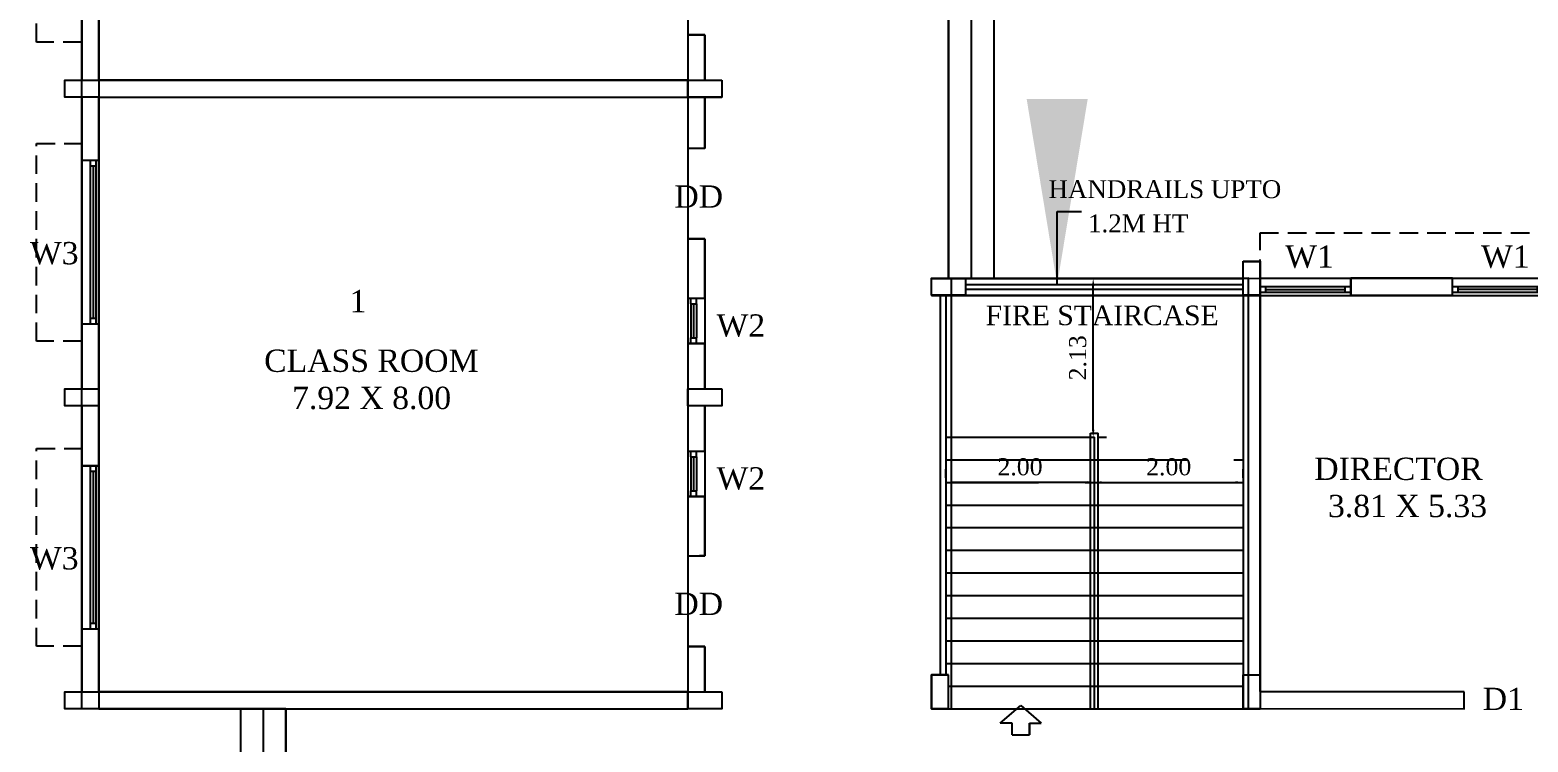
# Model space of a CAD drawing. Header units: metres. Extents: x 3616 to 3987, y 1122 to 1251.
# Drawn here: x 3785.08 to 3805.23, y 1168.99 to 1178.57 of the extents above; entities that cross this region are included whole.
import ezdxf

# ---------------------------------------------------------------- set-up
doc = ezdxf.new("R2010")
doc.units = ezdxf.units.M
doc.linetypes.add('DASHED2', pattern=[0.375, 0.25, -0.125])
for name, color, linetype in [('AR_JOINERIES', 251, 'Continuous'), ('BLK_1_FLR_0_BLT_UP_AREA', 26, 'Continuous'), ('BLK_1_FLR_0_FIRESTAIR_1', 1, 'Continuous'), ('BLK_1_FLR_0_REGULAR_ROOM_1', 117, 'Continuous'), ('BLK_1_FLR_0_REGULAR_ROOM_2', 117, 'Continuous')]:
    doc.layers.add(name, color=color, linetype=linetype)
doc.layers.add('text', color=7, linetype='Continuous', lineweight=5)
doc.layers.add('wall 1', color=23, linetype='Continuous', lineweight=18)
doc.styles.add('00', font='romantic.ttf')
doc.styles.add('ANAND', font='times.ttf')
doc.styles.get("Standard").update_dxf_attribs({"font": 'arial.ttf'})
doc.dimstyles.new('ISO-25', dxfattribs={"dimtxt": 2.5, "dimasz": 2.5, "dimexe": 1.25, "dimexo": 0.625, "dimtad": 1, "dimtxsty": 'Standard', "dimcen": 2.5, "dimadec": 0, "dimazin": 0, "dimtfac": 1, "dimtmove": 0, "dimatfit": 3, "dimfxl": 0, "dimarcsym": 0})
doc.dimstyles.new('V1', dxfattribs={"dimtxt": 0.23, "dimasz": 0.1, "dimexe": 0.18, "dimexo": 0.0625, "dimgap": 0.09, "dimtad": 1, "dimzin": 0, "dimdsep": 46, "dimtxsty": 'ANAND', "dimcen": 0.09, "dimadec": 0, "dimazin": 0, "dimtfac": 1, "dimtix": 1, "dimtofl": 0, "dimtmove": 2, "dimatfit": 0, "dimfxl": 0, "dimtolj": 1, "dimtzin": 0, "dimarcsym": 0})

# ---------------------------------------------------------------- blocks, each defined once
blk = doc.blocks.new('W2a')
at = {"layer": 'AR_JOINERIES', "color": 42}
for p, q in [((0, 12), (9, 12)), ((1.5, 9), (1.5, 12)), ((1.5, 9), (4.5, 9)), ((1.5, 9), (1.5, -9)), ((3, 9), (3, -9)), ((4.5, 9), (4.5, 12)), ((4.5, 9), (4.5, -9)), ((0, -12), (9, -12)), ((1.5, -9), (4.5, -9)), ((1.5, -12), (1.5, -9)), ((4.5, -12), (4.5, -9))]:
    blk.add_line(p, q, dxfattribs=at)
blk = doc.blocks.new('W4a')
at = {"layer": 'AR_JOINERIES', "color": 42}
for p, q in [((-24, 0), (-24, 9)), ((24, 0), (24, 9)), ((24, 4.5), (-24, 4.5)), ((24, 1.5), (-24, 1.5)), ((-21, 1.5), (-21, 4.5)), ((21, 3), (-21, 3)), ((21, 1.5), (21, 4.5))]:
    blk.add_line(p, q, dxfattribs=at)
blk = doc.blocks.new('ARROW')
for p, q in [((-10.5, 6), (0, 15)), ((0, 15), (10.5, 6)), ((-4.5, 6), (-10.5, 6)), ((-4.5, 0), (-4.5, 6)), ((-4.5, 0), (4.5, 0)), ((4.5, 6), (10.5, 6)), ((4.5, 6), (4.5, 0)), ((4.5, 0), (4.5, 6))]:
    blk.add_line(p, q)
blk = doc.blocks.new('*D406')
at = {"layer": 'Defpoints', "color": 0}
for p in [(3797.399, 1172.482), (3797.399, 1172.482), (3799.399, 1172.482)]:
    blk.add_point(p, dxfattribs=at)
at = {"layer": 'wall 1', "color": 0, "lineweight": -2}
for p, q in [((3797.399, 1172.545), (3797.399, 1172.662)), ((3799.399, 1172.545), (3799.399, 1172.662)), ((3799.299, 1172.482), (3797.499, 1172.482))]:
    blk.add_line(p, q, dxfattribs=at)
at = {"layer": 'wall 1', "color": 0}
for points in [[(3797.499, 1172.499), (3797.499, 1172.466), (3797.399, 1172.482)], [(3799.299, 1172.499), (3799.299, 1172.466), (3799.399, 1172.482)]]:
    blk.add_solid(points, dxfattribs=at)
at = {"layer": 'wall 1', "color": 0, "lineweight": -2, "insert": (3798.399, 1172.69), "char_height": 0.23, "attachment_point": 5, "style": 'ANAND'}
blk.add_mtext('\\A1;2.00', dxfattribs=at)
blk = doc.blocks.new('*D407')
at = {"layer": 'Defpoints', "color": 0}
for p in [(3799.399, 1172.482), (3801.399, 1172.482), (3801.399, 1172.482)]:
    blk.add_point(p, dxfattribs=at)
at = {"layer": 'wall 1', "color": 0, "lineweight": -2}
for p, q in [((3799.399, 1172.545), (3799.399, 1172.662)), ((3801.399, 1172.545), (3801.399, 1172.662)), ((3799.499, 1172.482), (3801.299, 1172.482))]:
    blk.add_line(p, q, dxfattribs=at)
at = {"layer": 'wall 1', "color": 0}
for points in [[(3799.499, 1172.499), (3799.499, 1172.466), (3799.399, 1172.482)], [(3801.299, 1172.499), (3801.299, 1172.466), (3801.399, 1172.482)]]:
    blk.add_solid(points, dxfattribs=at)
at = {"layer": 'wall 1', "color": 0, "lineweight": -2, "insert": (3800.399, 1172.69), "char_height": 0.23, "attachment_point": 5, "style": 'ANAND'}
blk.add_mtext('\\A1;2.00', dxfattribs=at)
blk = doc.blocks.new('*D405')
at = {"layer": 'Defpoints', "color": 0}
for p in [(3799.247, 1175.225), (3799.383, 1175.225), (3799.383, 1173.091)]:
    blk.add_point(p, dxfattribs=at)
at = {"layer": 'wall 1', "color": 0, "lineweight": -2}
for p, q in [((3799.309, 1175.225), (3799.563, 1175.225)), ((3799.383, 1173.191), (3799.383, 1175.125)), ((3799.445, 1173.091), (3799.563, 1173.091))]:
    blk.add_line(p, q, dxfattribs=at)
at = {"layer": 'wall 1', "color": 0}
for points in [[(3799.366, 1175.125), (3799.4, 1175.125), (3799.383, 1175.225)], [(3799.366, 1173.191), (3799.4, 1173.191), (3799.383, 1173.091)]]:
    blk.add_solid(points, dxfattribs=at)
at = {"layer": 'wall 1', "color": 0, "lineweight": -2, "insert": (3799.176, 1174.158), "char_height": 0.23, "attachment_point": 5, "rotation": 90, "style": 'ANAND'}
blk.add_mtext('\\A1;2.13', dxfattribs=at)

msp = doc.modelspace()

# ---------------------------------------------------------------- linework, layer by layer
at = {"lineweight": -2}
for p, q in [((3797.43649, 1185.89551, -0.0324), (3797.43649, 1175.22785, -0.0324)), ((3797.74129, 1185.89551, -0.0324), (3797.74129, 1175.22785, -0.0324)), ((3798.04609, 1185.89551, -0.0324), (3798.04609, 1175.22779, -0.0324)), ((3786.00649, 1181.89501, -0.0324), (3786.00649, 1177.66591, -0.0324)), ((3785.77789, 1181.66641, -0.0324), (3785.77789, 1177.89451, -0.0324)), ((3793.93129, 1178.50411, -0.0324), (3793.93129, 1176.98011, -0.0324)), ((3793.93129, 1178.50411, -0.0324), (3794.15989, 1178.50411, -0.0324)), ((3794.15989, 1178.50411, -0.0324), (3794.15989, 1177.89451, -0.0324)), ((3785.54929, 1177.66591, -0.0324), (3785.54929, 1177.89451, -0.0324)), ((3786.00649, 1177.89451, -0.0324), (3794.38849, 1177.89451, -0.0324)), ((3786.00649, 1177.89451, -0.0324), (3786.00649, 1177.66591, -0.0324)), ((3793.93129, 1177.66591, -0.0324), (3793.93129, 1177.89451, -0.0324)), ((3793.93129, 1177.89451, -0.0324), (3794.38849, 1177.89451, -0.0324)), ((3794.38849, 1177.89451, -0.0324), (3794.38849, 1177.66591, -0.0324)), ((3786.00649, 1177.66591, -0.0324), (3785.54929, 1177.66591, -0.0324)), ((3785.77789, 1177.66591, -0.0324), (3785.77789, 1173.74161, -0.0324)), ((3786.00649, 1177.66591, -0.0324), (3786.00649, 1169.66491, -0.0324)), ((3786.00649, 1177.66591, -0.0324), (3794.38849, 1177.66591, -0.0324)), ((3794.38849, 1177.66591, -0.0324), (3793.93129, 1177.66591, -0.0324)), ((3794.15989, 1177.66591, -0.0324), (3794.15989, 1176.98011, -0.0324)), ((3793.93129, 1176.98011, -0.0324), (3794.15989, 1176.98011, -0.0324)), ((3793.93129, 1175.76091, -0.0324), (3793.93129, 1171.49371, -0.0324)), ((3793.93129, 1175.76091, -0.0324), (3794.15989, 1175.76091, -0.0324)), ((3794.15989, 1175.76091, -0.0324), (3794.15989, 1173.74161, -0.0324)), ((3801.39889, 1175.00013, -0.0324), (3801.39889, 1175.45733, -0.0324)), ((3801.39889, 1174.99925, -0.0324), (3801.39889, 1175.45645, -0.0324)), ((3801.39889, 1175.45452, -0.0324), (3801.62749, 1175.45452, -0.0324)), ((3801.62749, 1175.45645, -0.0324), (3801.62749, 1174.99925, -0.0324)), ((3797.20789, 1175.22873, -0.0324), (3801.39889, 1175.22783, -0.0324)), ((3797.20789, 1175.00253, -0.0324), (3797.20789, 1175.22873, -0.0324)), ((3797.20789, 1175.22785, -0.0324), (3801.39889, 1175.22696, -0.0324)), ((3797.20789, 1175.00165, -0.0324), (3797.20789, 1175.22785, -0.0324)), ((3801.62749, 1175.23017, -0.0324), (3805.43749, 1175.22951, -0.0324)), ((3801.62749, 1175.2283, -0.0324), (3801.62749, 1169.66582, -0.0324)), ((3793.93129, 1174.96081, -0.0324), (3794.15989, 1174.96081, -0.0324)), ((3797.20784, 1174.99925, -0.0324), (3805.43749, 1174.9975, -0.0324)), ((3797.32269, 1175.00003, -0.0324), (3797.32269, 1169.89141, -0.0324)), ((3797.39889, 1175.00003, -0.0324), (3797.39889, 1169.89141, -0.0324)), ((3801.62749, 1175.00167, -0.0324), (3801.39889, 1175.00167, -0.0324)), ((3793.93129, 1174.35121, -0.0324), (3794.15989, 1174.35121, -0.0324)), ((3785.54929, 1173.51301, -0.0324), (3785.54929, 1173.74161, -0.0324)), ((3785.54929, 1173.74161, -0.0324), (3786.00649, 1173.74161, -0.0324)), ((3786.00649, 1173.74161, -0.0324), (3786.00649, 1173.51301, -0.0324)), ((3793.93129, 1173.51301, -0.0324), (3793.93129, 1173.74161, -0.0324)), ((3793.93129, 1173.74161, -0.0324), (3794.38849, 1173.74161, -0.0324)), ((3794.38849, 1173.74161, -0.0324), (3794.38849, 1173.51301, -0.0324)), ((3786.00649, 1173.51301, -0.0324), (3785.54929, 1173.51301, -0.0324)), ((3785.77789, 1173.51301, -0.0324), (3785.77789, 1169.66491, -0.0324)), ((3794.38849, 1173.51301, -0.0324), (3793.93129, 1173.51301, -0.0324)), ((3794.15989, 1173.51301, -0.0324), (3794.15989, 1171.49371, -0.0324)), ((3799.34809, 1171.26301, -0.0324), (3799.34809, 1173.14261, -0.0324)), ((3799.39889, 1169.43421, -0.0324), (3799.39889, 1173.09181, -0.0324)), ((3799.44969, 1169.43421, -0.0324), (3799.44969, 1173.14261, -0.0324)), ((3793.93129, 1172.90341, -0.0324), (3794.15989, 1172.90341, -0.0324)), ((3793.93129, 1172.29381, -0.0324), (3794.15989, 1172.29381, -0.0324)), ((3793.93129, 1171.49371, -0.0324), (3794.15989, 1171.49371, -0.0324)), ((3799.34809, 1169.43421, -0.0324), (3799.34809, 1171.26301, -0.0324)), ((3799.39889, 1169.43421, -0.0324), (3799.39889, 1171.26301, -0.0324)), ((3793.93129, 1170.27451, -0.0324), (3793.93129, 1169.43631, -0.0324)), ((3793.93129, 1170.27451, -0.0324), (3794.15989, 1170.27451, -0.0324)), ((3794.15989, 1170.27451, -0.0324), (3794.15989, 1169.66491, -0.0324)), ((3801.39974, 1170.1203, -0.0324), (3801.39889, 1170.11843, -0.0324)), ((3801.39889, 1169.89142, -0.0324), (3801.62749, 1169.89142, -0.0324)), ((3801.62749, 1169.89142, -0.0324), (3801.62749, 1169.43422, -0.0324)), ((3785.54929, 1169.43631, -0.0324), (3785.54929, 1169.66491, -0.0324)), ((3785.54929, 1169.66491, -0.0324), (3786.00649, 1169.66491, -0.0324)), ((3786.00649, 1169.66491, -0.0324), (3794.15989, 1169.66491, -0.0324)), ((3786.00649, 1169.66491, -0.0324), (3786.00649, 1169.43631, -0.0324)), ((3793.93129, 1169.43631, -0.0324), (3793.93129, 1169.66491, -0.0324)), ((3793.93129, 1169.66491, -0.0324), (3794.38849, 1169.66491, -0.0324)), ((3794.38849, 1169.66491, -0.0324), (3794.38849, 1169.43631, -0.0324)), ((3801.62749, 1169.66582, -0.0324), (3804.37154, 1169.66469, -0.0324)), ((3804.37148, 1169.43609, -0.0324), (3804.37154, 1169.66469, -0.0324)), ((3786.00649, 1169.43631, -0.0324), (3785.54929, 1169.43631, -0.0324)), ((3787.91149, 1169.43631, -0.0324), (3787.91149, 1166.38831, -0.0324)), ((3788.21629, 1169.43631, -0.0324), (3788.21629, 1166.38831, -0.0324)), ((3788.52109, 1169.43631, -0.0324), (3788.52109, 1166.38831, -0.0324)), ((3794.38849, 1169.43631, -0.0324), (3793.93129, 1169.43631, -0.0324)), ((3801.39889, 1169.43472, -0.0324), (3801.62749, 1169.43472, -0.0324)), ((3801.62749, 1169.43472, -0.0324), (3801.39889, 1169.43472, -0.0324)), ((3801.39889, 1169.43472, -0.0324), (3801.39889, 1169.43422, -0.0324)), ((3801.62749, 1169.43472, -0.0324), (3801.39889, 1169.43472, -0.0324)), ((3801.39889, 1169.43422, -0.0324), (3801.62749, 1169.43422, -0.0324)), ((3801.39889, 1169.43422, -0.0324), (3801.62749, 1169.43422, -0.0324)), ((3801.39889, 1169.43422, -0.0324), (3801.62749, 1169.43422, -0.0324)), ((3801.62749, 1169.43422, -0.0324), (3801.39889, 1169.43422, -0.0324)), ((3801.62749, 1169.43422, -0.0324), (3801.39889, 1169.43422, -0.0324)), ((3801.62749, 1169.43722, -0.0324), (3801.62749, 1169.43472, -0.0324)), ((3801.62749, 1169.43722, -0.0324), (3804.37148, 1169.43609, -0.0324)), ((3801.62749, 1169.43422, -0.0324), (3801.62749, 1169.43472, -0.0324))]:
    msp.add_line(p, q, dxfattribs=at)
at = {"linetype": 'DASHED2'}
for p, q in [((3785.16789, 1178.40782, -0.0324), (3785.16789, 1181.06782, -0.0324)), ((3785.77789, 1178.40782, -0.0324), (3785.16789, 1178.40782, -0.0324)), ((3785.16789, 1174.38295, -0.0324), (3785.16789, 1177.04295, -0.0324)), ((3785.16789, 1177.04295, -0.0324), (3785.77789, 1177.04295, -0.0324)), ((3801.62749, 1175.2303, -0.0324), (3801.62749, 1175.8403, -0.0324)), ((3801.62749, 1175.8403, -0.0324), (3805.51369, 1175.8403, -0.0324)), ((3785.77789, 1174.38295, -0.0324), (3785.16789, 1174.38295, -0.0324)), ((3785.16789, 1170.27643, -0.0324), (3785.16789, 1172.93643, -0.0324)), ((3785.16789, 1172.93643, -0.0324), (3785.77789, 1172.93643, -0.0324)), ((3785.77789, 1170.27643, -0.0324), (3785.16789, 1170.27643, -0.0324))]:
    msp.add_line(p, q, dxfattribs=at)
for p, q in [((3786.00649, 1176.81295, -0.0324), (3785.77789, 1176.81295, -0.0324)), ((3785.89219, 1176.81295, -0.0324), (3785.89219, 1174.61295, -0.0324)), ((3785.96839, 1176.73675, -0.0324), (3785.89219, 1176.73675, -0.0324)), ((3785.93029, 1176.73675, -0.0324), (3785.93029, 1174.68915, -0.0324)), ((3785.96839, 1176.81295, -0.0324), (3785.96839, 1174.61295, -0.0324)), ((3785.96839, 1174.68915, -0.0324), (3785.89219, 1174.68915, -0.0324)), ((3786.00649, 1174.61295, -0.0324), (3785.77789, 1174.61295, -0.0324)), ((3786.00649, 1172.70643, -0.0324), (3785.77789, 1172.70643, -0.0324)), ((3785.89219, 1172.70643, -0.0324), (3785.89219, 1170.50643, -0.0324)), ((3785.96839, 1172.70643, -0.0324), (3785.96839, 1170.50643, -0.0324)), ((3785.96839, 1172.63023, -0.0324), (3785.89219, 1172.63023, -0.0324)), ((3785.93029, 1172.63023, -0.0324), (3785.93029, 1170.58263, -0.0324)), ((3786.00649, 1170.50643, -0.0324), (3785.77789, 1170.50643, -0.0324)), ((3785.96839, 1170.58263, -0.0324), (3785.89219, 1170.58263, -0.0324))]:
    msp.add_line(p, q)
at = {"color": 7, "lineweight": -2}
for p, q in [((3801.39889, 1174.99681, -0.0324), (3801.39889, 1175.45401, -0.0324)), ((3797.20789, 1169.89141, -0.0324), (3797.43649, 1169.89141, -0.0324)), ((3797.20789, 1169.43421, -0.0324), (3797.20789, 1169.89141, -0.0324)), ((3797.43649, 1169.43421, -0.0324), (3797.20789, 1169.43421, -0.0324)), ((3797.43649, 1169.43421, -0.0324), (3797.20789, 1169.43421, -0.0324))]:
    msp.add_line(p, q, dxfattribs=at)
at = {"color": 5}
for p, q in [((3797.66509, 1175.14384, -0.0324), (3801.39889, 1175.14384, -0.0324)), ((3797.66509, 1175.08078, -0.0324), (3801.39889, 1175.08078, -0.0324))]:
    msp.add_line(p, q, dxfattribs=at)
at = {"linetype": 'DASHED2', "lineweight": -2, "ltscale": 5}
for p, q in [((3799.34809, 1173.14261, -0.0324), (3799.44969, 1173.14261, -0.0324)), ((3799.39889, 1171.26301, -0.0324), (3799.39889, 1173.09181, -0.0324)), ((3797.39889, 1172.48221, -0.0324), (3799.39889, 1172.48221, -0.0324)), ((3799.39889, 1172.48221, -0.0324), (3801.39889, 1172.48221, -0.0324))]:
    msp.add_line(p, q, dxfattribs=at)
at = {"lineweight": -2, "elevation": -0.0324}
for points in [[(3794.15989, 1178.50411), (3794.09215, 1178.50411), (3793.93129, 1178.50411), (3793.93129, 1177.89451), (3794.15989, 1177.89451)], [(3786.00649, 1177.89451), (3786.00649, 1177.66591), (3785.54929, 1177.66591), (3785.54929, 1177.89451)], [(3794.38849, 1177.89451), (3794.38849, 1177.66591), (3793.93129, 1177.66591), (3793.93129, 1177.89451)], [(3794.15989, 1177.55227), (3794.15989, 1177.66591), (3793.93129, 1177.66591), (3793.93129, 1176.98011), (3794.15989, 1176.98011)], [(3794.15989, 1175.76091), (3794.09215, 1175.76091), (3793.93129, 1175.76091), (3793.93129, 1174.96081), (3794.15989, 1174.96081)], [(3801.39889, 1175.4589), (3801.62749, 1175.4589), (3801.62749, 1175.0017), (3801.39889, 1175.0017)], [(3797.66509, 1175.22873), (3797.66509, 1175.00253), (3797.20789, 1175.00253), (3797.20789, 1175.22873)], [(3797.66509, 1175.22785), (3797.66509, 1175.00165), (3797.20789, 1175.00165), (3797.20789, 1175.22785)], [(3804.21829, 1175.22972), (3802.84669, 1175.22996), (3802.84669, 1175.00141), (3804.21829, 1175.00114)], [(3804.37154, 1169.66469), (3801.62749, 1169.66582), (3801.62749, 1174.99975), (3801.39889, 1174.99975), (3801.39889, 1169.43422), (3801.62749, 1169.43422), (3801.62749, 1169.43722), (3804.37148, 1169.43609)], [(3794.15989, 1174.35121), (3793.93129, 1174.35121), (3793.93129, 1173.74161), (3794.15989, 1173.74161)], [(3786.00649, 1173.74161), (3786.00649, 1173.51301), (3785.54929, 1173.51301), (3785.54929, 1173.74161)], [(3794.38849, 1173.74161), (3794.38849, 1173.51301), (3793.93129, 1173.51301), (3793.93129, 1173.74161)], [(3786.00649, 1173.51301), (3785.77789, 1173.51301), (3785.77789, 1172.70643), (3786.00649, 1172.70643)], [(3794.15989, 1173.51301), (3793.93129, 1173.51301), (3793.93129, 1172.90341), (3794.15989, 1172.90341)], [(3794.15989, 1172.07047), (3794.15989, 1172.29381), (3793.93129, 1172.29381), (3793.93129, 1171.49371), (3794.09215, 1171.49371), (3794.09215, 1171.49831), (3794.15989, 1171.49831)], [(3793.93129, 1169.66491), (3786.00649, 1169.66491), (3786.00649, 1170.50643), (3785.77789, 1170.50643), (3785.77789, 1169.66491), (3786.00649, 1169.66491), (3786.00649, 1169.43631), (3793.93129, 1169.43631)], [(3794.15989, 1170.27451), (3793.93129, 1170.27451), (3793.93129, 1169.66491), (3794.15989, 1169.66491)], [(3801.39889, 1169.89142), (3801.62749, 1169.89142), (3801.62749, 1169.43422), (3801.39889, 1169.43422)], [(3786.00649, 1169.66491), (3786.00649, 1169.43631), (3785.54929, 1169.43631), (3785.54929, 1169.66491)], [(3794.38849, 1169.66491), (3794.38849, 1169.43631), (3793.93129, 1169.43631), (3793.93129, 1169.66491)]]:
    msp.add_lwpolyline(points, close=True, dxfattribs=at)
at = {"color": 5, "elevation": -0.0324}
for points in [[(3801.39889, 1175.22463), (3797.66509, 1175.22463), (3797.66509, 1174.99999), (3801.39889, 1174.99999)], [(3797.43649, 1169.89141), (3797.20789, 1169.89141), (3797.20789, 1169.43421), (3797.43649, 1169.43421)]]:
    msp.add_lwpolyline(points, close=True, dxfattribs=at)
at = {"layer": 'BLK_1_FLR_0_BLT_UP_AREA', "color": 26, "ltscale": 400, "elevation": -0.0324}
msp.add_lwpolyline([(3785.77789, 1205.17411), (3813.89569, 1205.17411), (3813.89569, 1194.12511), (3801.62749, 1194.12511), (3801.62749, 1185.89551), (3797.43649, 1185.89551), (3797.43421, 1175.2278), (3805.43749, 1175.22951), (3805.43749, 1177.89616), (3822.12529, 1177.89291), (3822.12529, 1158.61591), (3797.20789, 1158.61591), (3797.20789, 1159.94941), (3794.15989, 1159.94941), (3794.15989, 1158.61591), (3785.77789, 1158.61591), (3785.77789, 1166.38831), (3788.52109, 1166.38831), (3788.52109, 1169.43631), (3785.77789, 1169.43631)], close=True, dxfattribs=at)
at = {"layer": 'BLK_1_FLR_0_FIRESTAIR_1', "linetype": 'Continuous', "elevation": -0.0324}
msp.add_lwpolyline([(3797.4705, 1169.43502), (3801.4705, 1169.43502), (3801.4705, 1175.22866), (3797.4705, 1175.22781)], close=True, dxfattribs=at)
at = {"layer": 'BLK_1_FLR_0_REGULAR_ROOM_1', "color": 3, "elevation": -0.0324}
msp.add_lwpolyline([(3786.00649, 1177.66591), (3793.93129, 1177.66591), (3793.93129, 1169.66491), (3786.00649, 1169.66491)], close=True, dxfattribs=at)
at = {"layer": 'BLK_1_FLR_0_REGULAR_ROOM_2', "color": 3, "elevation": -0.0324}
msp.add_lwpolyline([(3786.00649, 1185.89551), (3793.93129, 1185.89551), (3793.93129, 1177.89451), (3786.00649, 1177.89451)], close=True, dxfattribs=at)
at = {"layer": 'wall 1', "lineweight": -2}
for p, q in [((3797.20789, 1175.22553, -0.0324), (3801.39889, 1175.22463, -0.0324)), ((3797.39889, 1173.09181, -0.0324), (3799.39889, 1173.09181, -0.0324)), ((3797.39889, 1172.78701, -0.0324), (3799.39889, 1172.78701, -0.0324)), ((3797.39889, 1172.17741, -0.0324), (3799.39889, 1172.17741, -0.0324)), ((3799.39889, 1172.17741, -0.0324), (3801.39889, 1172.17741, -0.0324)), ((3797.39889, 1171.87261, -0.0324), (3799.39889, 1171.87261, -0.0324)), ((3799.39889, 1171.87261, -0.0324), (3801.39889, 1171.87261, -0.0324)), ((3797.39889, 1171.56781, -0.0324), (3799.39889, 1171.56781, -0.0324)), ((3799.39889, 1171.56781, -0.0324), (3801.39889, 1171.56781, -0.0324)), ((3797.39889, 1171.26301, -0.0324), (3799.39889, 1171.26301, -0.0324)), ((3799.39889, 1171.26301, -0.0324), (3801.39889, 1171.26301, -0.0324)), ((3797.39889, 1170.95821, -0.0324), (3799.39889, 1170.95821, -0.0324)), ((3799.39889, 1170.95821, -0.0324), (3801.39889, 1170.95821, -0.0324)), ((3797.39889, 1170.65341, -0.0324), (3799.39889, 1170.65341, -0.0324)), ((3799.39889, 1170.65341, -0.0324), (3801.39889, 1170.65341, -0.0324)), ((3797.39889, 1170.34861, -0.0324), (3799.39889, 1170.34861, -0.0324)), ((3799.39889, 1170.34861, -0.0324), (3801.39889, 1170.34861, -0.0324)), ((3797.39889, 1170.04381, -0.0324), (3799.39889, 1170.04381, -0.0324)), ((3799.39889, 1170.04381, -0.0324), (3801.39889, 1170.04381, -0.0324)), ((3797.43649, 1169.73901, -0.0324), (3799.39889, 1169.73901, -0.0324)), ((3799.39889, 1169.73901, -0.0324), (3801.39889, 1169.73901, -0.0324)), ((3797.39889, 1169.43421, -0.0324), (3799.39889, 1169.43421, -0.0324)), ((3799.39889, 1169.43421, -0.0324), (3801.39889, 1169.43421, -0.0324))]:
    msp.add_line(p, q, dxfattribs=at)
at = {"layer": 'wall 1', "linetype": 'DASHED2', "lineweight": -2, "ltscale": 5}
msp.add_line((3799.39889, 1172.78701, -0.0324), (3801.39889, 1172.78701, -0.0324), dxfattribs=at)

# ---------------------------------------------------------------- block references
at = {"lineweight": -2, "xscale": 0.0254, "yscale": 0.0254, "zscale": 0.0254}
for name, p in [('W4a', (3802.23709, 1174.99925, -0.0324)), ('W4a', (3804.82789, 1175.0009, -0.0324)), ('W2a', (3793.93129, 1174.65601, -0.0324)), ('W2a', (3793.93129, 1172.59861, -0.0324))]:
    msp.add_blockref(name, p, dxfattribs=at)
at = {"xscale": 0.02619375, "yscale": 0.02619375, "zscale": 0.02619375}
msp.add_blockref('ARROW', (3798.40891, 1169.08616, -0.0324), dxfattribs=at)

# ---------------------------------------------------------------- texts
at = {"style": 'ANAND'}
for s, p in [('DD', (3793.74986, 1176.17915, -0.0324)), ('W3', (3785.0801, 1175.41719, -0.0324)), ('W1', (3801.96512, 1175.37167, -0.0324)), ('W1', (3804.60056, 1175.37167, -0.0324)), ('1', (3789.38074, 1174.77097, -0.0324)), ('W2', (3794.31613, 1174.44333, -0.0324)), ('W2', (3794.31613, 1172.38593, -0.0324)), ('W3', (3785.0801, 1171.31066, -0.0324)), ('DD', (3793.74986, 1170.69735, -0.0324)), ('D1', (3804.62314, 1169.41843))]:
    msp.add_text(s, height=0.3, dxfattribs=at).set_placement(p)
at = {"char_height": 0.3, "attachment_point": 1}
for s, insert, width, style in [('{\\W1.921818; }CLASS ROOM   \\P{\\W5.234318; }7.92 X 8.00', (3788.01341, 1174.26923, -0.0324), 3.2188771, 'ANAND'), ('{\\W4.700995; }DIRECTOR\\P{\\W4.328995; }  3.81 X 5.33', (3801.82475, 1172.81471, -0.0324), 3.247854, '00')]:
    msp.add_mtext(s, dxfattribs=dict(at, insert=insert, width=width, style=style))
at = {"layer": 'text', "style": 'ANAND'}
for s, p in [('HANDRAILS UPTO ', (3798.78157, 1176.30833, -0.0324)), ('1.2M HT', (3799.31374, 1175.84833, -0.0324))]:
    msp.add_text(s, height=0.24, dxfattribs=at).set_placement(p)
at = {"layer": 'text', "insert": (3797.0007, 1174.86151, -0.0324), "char_height": 0.264, "width": 4.8793978, "attachment_point": 1, "style": 'ANAND'}
msp.add_mtext('{\\W9.388008; }FIRE STAIRCASE', dxfattribs=at)

# ---------------------------------------------------------------- dimensions: what is measured, and where the dimension line sits
at = {"layer": 'wall 1', "lineweight": -2}
dim = msp.add_linear_dim(base=(3799.38308, 1175.22463, -0.0324), p1=(3799.38271, 1173.09104, -0.0324), p2=(3799.24653, 1175.22463, -0.0324), angle=90, dimstyle='V1', dxfattribs=at)
dim.commit()
dim.dimension.update_dxf_attribs({"geometry": '*D405', "text_midpoint": (3799.17576, 1174.15783, -0.0324)})
for base, p2, picture, middle in [((3797.39889, 1172.48221, -0.0324), (3797.39889, 1172.48221, -0.0324), '*D406', (3798.39889, 1172.68953, -0.0324)), ((3801.39889, 1172.48221, -0.0324), (3801.39889, 1172.48221, -0.0324), '*D407', (3800.39889, 1172.68953, -0.0324))]:
    dim = msp.add_linear_dim(base=base, p1=(3799.39889, 1172.48221, -0.0324), p2=p2, dimstyle='V1', dxfattribs=at)
    dim.commit()
    dim.dimension.update_dxf_attribs({"geometry": picture, "text_midpoint": middle})

# ---------------------------------------------------------------- leaders
at = {"color": 5}
msp.add_leader([(3798.89861, 1175.14384, -0.0324), (3798.89861, 1176.12913, -0.0324), (3799.22638, 1176.12913, -0.0324)], dimstyle='ISO-25', override={"dimgap": 0.625, "dimtad": 0}, dxfattribs=at)

doc.saveas('drawing.dxf')
